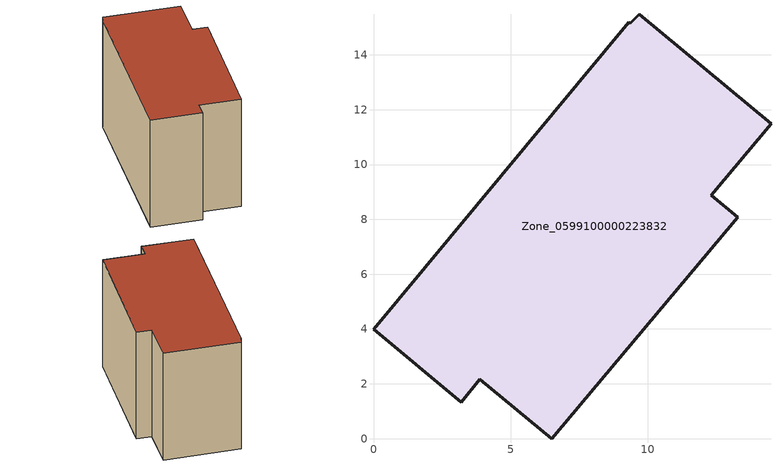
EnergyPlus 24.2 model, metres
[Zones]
Zone_0599100000223832
 floor ground (C_G): 12.33,8.87 13.29,8.08 6.5,0 3.88,2.17 3.19,1.33 0,3.98 9.31,15.2 9.37,15.16 9.69,15.48 14.5,11.49 z0
 wall outside (C_F): 9.31,15.2 0,3.98 3.19,1.33 3.88,2.17 6.5,0 13.29,8.08 12.33,8.87 14.5,11.49 9.69,15.48 9.37,15.16 9.31,15.2 z0:9.82
 roof outside (C_R): 9.37,15.16 9.31,15.2 0,3.98 3.19,1.33 3.88,2.17 6.5,0 13.29,8.08 12.33,8.87 14.5,11.49 9.69,15.48 z9.82
[BUILDING]
Pand.0599100000223832: North Axis=0; Terrain=City; Loads Convergence Tolerance Value=0.04; Temperature Convergence Tolerance Value=0.4; Solar Distribution=FullExterior; Maximum Number of Warmup Days=25; Minimum Number of Warmup Days=1
[Site:Location]
Rotterdam.The.Hague.AP_ZH_NLD Design_Conditions: Latitude=51.96; Longitude=4.45; Time Zone=1; Elevation=-4.5
[SITE:GROUNDTEMPERATURE:BUILDINGSURFACE]
18, 18, 18, 18, 18, 18, 18, 18, 18, 18, 18, 18
[MATERIAL] Thermal Absorptance=0.9; Solar Absorptance=0.7; Visible Absorptance=0.7
Name | Roughness | Thickness | Conductivity | Density | Specific Heat
G.TI.1946 | MediumSmooth | 0.15 | 1 | 540 | 1210
F.TI.1946 | Rough | 0.3 | 0.857143 | 1920 | 840
R.TI.1946 | MediumRough | 0.2 | 0.1 | 1500 | 1000
[CONSTRUCTION]
C_G: G.TI.1946
C_F: F.TI.1946
C_R: R.TI.1946
[ZONE]
Zone_0599100000223832: Type=1; Multiplier=1; Ceiling Height=Autocalculate; Volume=Autocalculate; Floor Area=autocalculate; Part of Total Floor Area=Yes
[ZONEINFILTRATION:DESIGNFLOWRATE]
Infil_Zone_0599100000223832: Zone or ZoneList or Space or SpaceList=Zone_0599100000223832; Schedule=AlwaysOn; Design Flow Rate Calculation Method=Flow/Area; Flow Rate per Floor Area=0.003; Constant Term Coefficient=1; Temperature Term Coefficient=0; Velocity Term Coefficient=0; Velocity Squared Term Coefficient=0
[HVACTEMPLATE:ZONE:IDEALLOADSAIRSYSTEM]
Zone_0599100000223832: Maximum Heating Supply Air Temperature=50; Minimum Cooling Supply Air Temperature=13; Maximum Heating Supply Air Humidity Ratio=0.0156; Minimum Cooling Supply Air Humidity Ratio=0.0077; Heating Limit=NoLimit; Cooling Limit=NoLimit; Dehumidification Control Type=ConstantSensibleHeatRatio; Cooling Sensible Heat Ratio=0.7; Dehumidification Setpoint=60; Humidification Control Type=None; Humidification Setpoint=30; Outdoor Air Method=None; Outdoor Air Flow Rate per Person=0.00944; Outdoor Air Flow Rate per Zone Floor Area=0; Outdoor Air Flow Rate per Zone=0; Demand Controlled Ventilation Type=None; Outdoor Air Economizer Type=NoEconomizer; Heat Recovery Type=None; Sensible Heat Recovery Effectiveness=0.7; Latent Heat Recovery Effectiveness=0.65
[ZONECONTROL:THERMOSTAT]
ThermostatControl_Zone_0599100000223832: Zone or ZoneList=Zone_0599100000223832; Control Type Schedule=DualSetpointControlType; Control 1=Thermostat_Zone_0599100000223832; Temperature Difference Between Cutout And Setpoint=0
[THERMOSTATSETPOINT:DUALSETPOINT]
Thermostat_Zone_0599100000223832: Heating Setpoint Temperature Schedule=HeatingSetpoint_Zone_0599100000223832; Cooling Setpoint Temperature Schedule=CoolingSetpoint_Zone_0599100000223832
[SCHEDULE:COMPACT]
HeatingSetpoint_Zone_0599100000223832: Through: 12/31, For: AllDays, Until: 24:00, 21
CoolingSetpoint_Zone_0599100000223832: Through: 12/31, For: AllDays, Until: 24:00, 24
DualSetpointControlType: Through: 12/31, For: AllDays, Until: 24:00, 4
AlwaysOn: Through: 12/31, For: AllDays, Until: 24:00, 1
